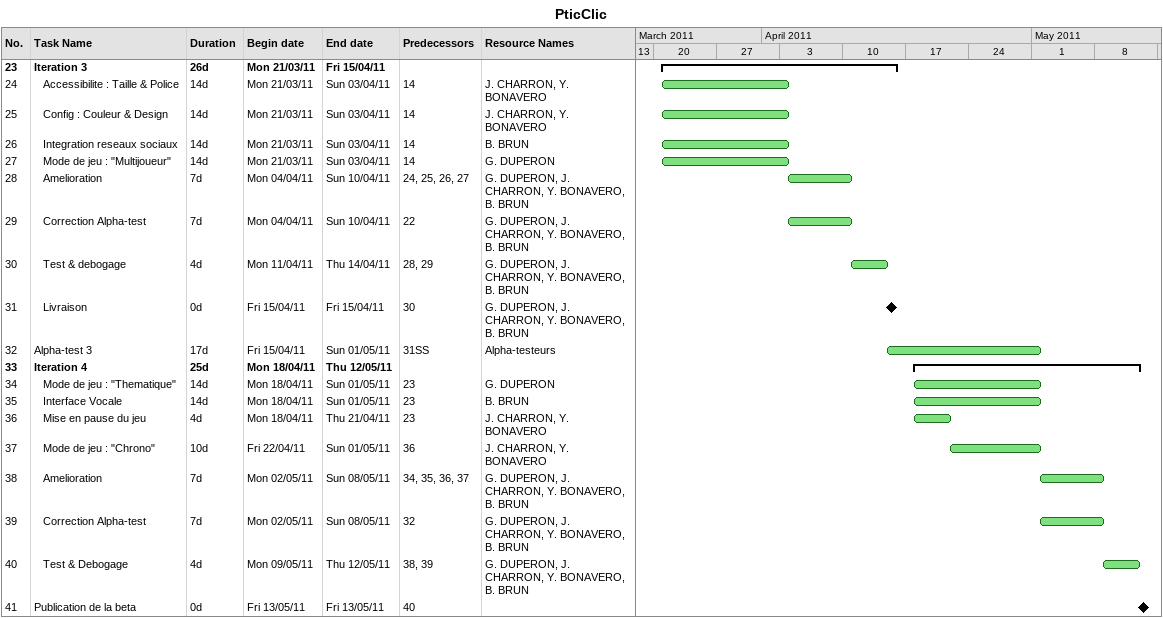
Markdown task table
PticClic

| ID | Level | Task | Duration | Start | Finish | Predecessors | Resources |
|---|---|---|---|---|---|---|---|
| 23 | 1 | **Iteration 3** | 26d | 2011-03-21 | 2011-04-15 |  |  |
| 24 | 2 | Accessibilite : Taille & Police | 14d | 2011-03-21 | 2011-04-03 | 14 | J. CHARRON, Y. BONAVERO |
| 25 | 2 | Config : Couleur & Design | 14d | 2011-03-21 | 2011-04-03 | 14 | J. CHARRON, Y. BONAVERO |
| 26 | 2 | Integration reseaux sociaux | 14d | 2011-03-21 | 2011-04-03 | 14 | B. BRUN |
| 27 | 2 | Mode de jeu : "Multijoueur" | 14d | 2011-03-21 | 2011-04-03 | 14 | G. DUPERON |
| 28 | 2 | Amelioration | 7d | 2011-04-04 | 2011-04-10 | 24, 25, 26, 27 | G. DUPERON, J. CHARRON, Y. BONAVERO, B. BRUN |
| 29 | 2 | Correction Alpha-test | 7d | 2011-04-04 | 2011-04-10 | 22 | G. DUPERON, J. CHARRON, Y. BONAVERO, B. BRUN |
| 30 | 2 | Test & debogage | 4d | 2011-04-11 | 2011-04-14 | 28, 29 | G. DUPERON, J. CHARRON, Y. BONAVERO, B. BRUN |
| 31 | 2 | Livraison | 0d | 2011-04-15 | 2011-04-15 | 30 | G. DUPERON, J. CHARRON, Y. BONAVERO, B. BRUN |
| 32 | 1 | Alpha-test 3 | 17d | 2011-04-15 | 2011-05-01 | 31SS | Alpha-testeurs |
| 33 | 1 | **Iteration 4** | 25d | 2011-04-18 | 2011-05-12 |  |  |
| 34 | 2 | Mode de jeu : "Thematique" | 14d | 2011-04-18 | 2011-05-01 | 23 | G. DUPERON |
| 35 | 2 | Interface Vocale | 14d | 2011-04-18 | 2011-05-01 | 23 | B. BRUN |
| 36 | 2 | Mise en pause du jeu | 4d | 2011-04-18 | 2011-04-21 | 23 | J. CHARRON, Y. BONAVERO |
| 37 | 2 | Mode de jeu : "Chrono" | 10d | 2011-04-22 | 2011-05-01 | 36 | J. CHARRON, Y. BONAVERO |
| 38 | 2 | Amelioration | 7d | 2011-05-02 | 2011-05-08 | 34, 35, 36, 37 | G. DUPERON, J. CHARRON, Y. BONAVERO, B. BRUN |
| 39 | 2 | Correction Alpha-test | 7d | 2011-05-02 | 2011-05-08 | 32 | G. DUPERON, J. CHARRON, Y. BONAVERO, B. BRUN |
| 40 | 2 | Test & Debogage | 4d | 2011-05-09 | 2011-05-12 | 38, 39 | G. DUPERON, J. CHARRON, Y. BONAVERO, B. BRUN |
| 41 | 1 | Publication de la beta | 0d | 2011-05-13 | 2011-05-13 | 40 |  |
